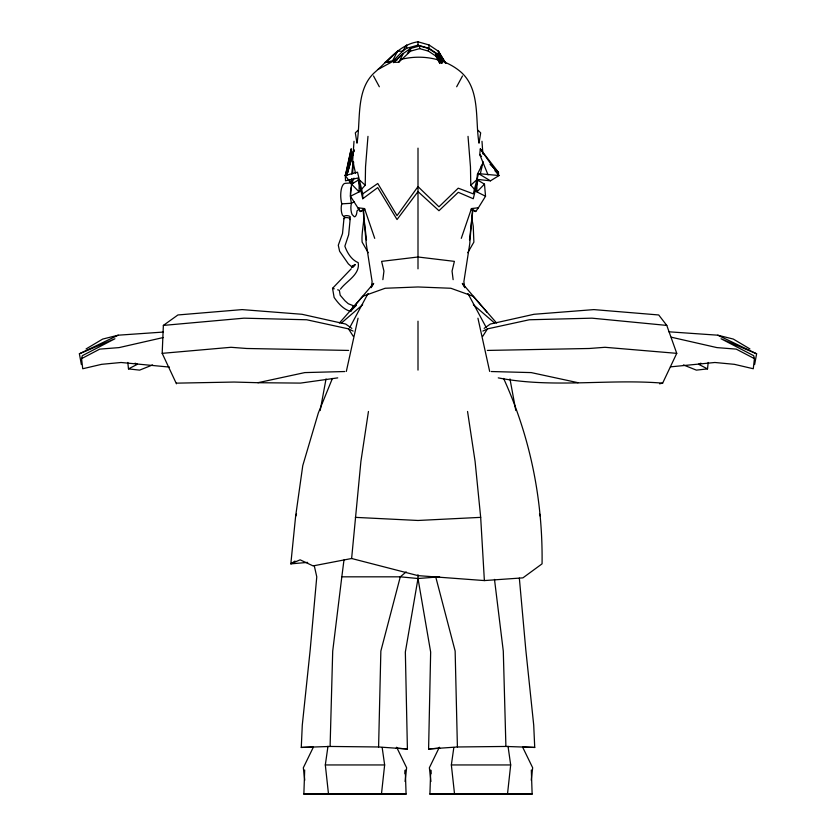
<?xml version="1.0" encoding="UTF-8"?>
<svg xmlns="http://www.w3.org/2000/svg" width="836" height="836" viewBox="0 0 836 836"><rect width="100%" height="100%" fill="white"/><g stroke="black" fill="none" stroke-linecap="round" stroke-linejoin="round"><path stroke-width="1.25" d="M350.462 196.241L351.517 184.139L359.114 179.636L359.104 191.893L350.462 196.241L360.253 211.539L364.653 209.711L364.538 208.572L357.599 207.767M418 574.729L418 578.522L405.345 652.028L407.404 748.993L378.593 746.976L380.861 651.035L400.287 576.83L406.191 571.908M519.344 578.115L525.813 649.906L533.713 725.094L534.726 747.447L505.905 746.454L457.407 746.976L428.596 748.993L430.655 652.028L418 578.522L400.287 576.83L341.82 576.83L332.707 651.139L330.095 746.454L301.274 747.447L302.287 725.094L310.187 649.906L316.771 576.83L314.242 565.596M488.046 174.87L479.77 154.597L480.282 148.954L499.04 175.539L490.481 180.827L478.067 179.468L473.249 198.738L458.285 192.301L438.963 210.724L418 191.59L397.037 219.544L377.715 187.609L362.751 198.738L357.933 178.005L345.519 180.827L345.31 175.539L346.835 175.236L351.684 154.597L351.172 148.954L345.31 175.539L351.517 184.139L359.104 191.893L365.227 185.247L365.531 166.886L367.976 136.362M405.021 773.791L405.282 770.019L406.087 794.085L303.865 794.085L304.68 770.019M531.32 770.019L532.135 794.085L429.913 794.085L430.718 770.019L430.979 773.791M176.448 383.808L162.184 353.346L163.365 325.413L177.922 314.963L242.126 309.602L301.995 314.284L345.655 324.034L351.862 328.391M464.691 287.657L463.886 281.617L469.717 244.007L472.371 211.174M354.004 141.274L352.698 160.355L355.572 173.47M332.404 378.426L318.307 413.036L302.768 465.631L295.62 516.324L290.823 563.861L300.114 559.827L313.092 565.899L351.622 558.5L360.912 461.378L368.446 411.469M472.821 210.599L469.498 239.953M352.019 178.935L351.517 184.139L349.176 179.688M352.52 173.742L353.649 162.048M343.972 218.436L342.509 233.557L338.287 245.241L339.615 251.26L348.361 263.883L352.123 267.154L352.614 266.308L352.426 267.405L352.228 266.433M350.169 219.095L348.654 234.78L344.871 246.16C347.118 252.671 351.465 259.891 358.205 262.64C360.274 274.605 346.459 280.938 340.471 289.141M683.409 364.935L696.378 370.129L707.517 368.895L708.197 362.448M381.446 794.2L384.644 764.95L382.167 747.488M507.483 794.2L510.681 764.95L508.027 746.245M754.626 364.569L756.611 353.785L721.06 338.768L753.675 355.676L754.427 358.634L753.278 368.749L734.384 364.329L714.895 362.49L670.43 366.868M405.063 781.472L406.63 767.761L396.64 747.227M531.247 780.218L532.668 767.761L522.678 747.227M351.674 173.982L353.252 161.473M382.867 279.663L383.943 271.094L381.613 261.365L418 256.997L454.387 261.365L452.057 271.094L453.133 279.663M341.82 576.83L343.972 560.005M371.309 287.657L372.114 281.617L366.283 244.007L363.179 210.599M362.751 198.738L362.73 193.858L357.495 172.153L345.31 175.539L345.717 173.721L347.191 173.721L354.067 150.177L346.835 175.236M328.517 794.2L325.319 764.95L327.973 746.245M454.554 794.2L451.356 764.95L453.833 747.488M363.629 211.174C364.82 221.53 361.236 231.666 362.124 242.106L368.227 252.723M320.188 410.528L326.03 378.948M352.604 266.308L351.914 267.133L352.217 266.151L353.806 266.37L353.147 266.182M352.123 267.154L352.217 266.151M480.24 174.327L483.02 161.609M346.334 371.403L358.059 318.213M351.172 148.954L345.853 174.557L346.585 172.059M169.457 367.088L121.105 362.49L101.616 364.329L82.722 368.749L81.573 358.634L82.325 355.676L114.94 338.768L79.389 353.785L81.374 364.569M499.04 175.539L478.505 173.627L473.27 193.858L458.232 188.173L438.973 206.805L418 186.606L397.027 215.625L377.767 183.492L362.73 193.858M348.037 167.075L351.684 154.597M347.483 168.976L345.31 175.539L347.368 169.478M435.953 53.473L439.882 63.526L435.953 56.158L435.953 53.473L441.857 62.972L435.953 53.473L428.44 48.446L419.641 45.938L410.56 48.446L403.328 53.473L393.463 62.292L398.709 62.292L410.56 51.132L419.641 48.624L428.44 51.132L435.953 56.158L437.531 58.039M444.083 61.352L445.703 63.285L438.388 51.226L428.993 44.945L418 41.8C399.984 44.412 388.656 60.077 375.824 71.415C355.248 88.658 361.047 119.558 356.993 143.186L355.321 132.861L357.954 130.322M349.741 327.555L368.039 293.52M350.639 159.78L353.921 150.093M348.288 166.604L353.941 150.01M461.284 238.354L471.462 208.572L478.401 207.767L485.538 196.241L484.483 184.139L476.886 179.636L477.408 174.212L482.476 164.107M295.62 516.324L296.508 513.889M345.634 174.327L345.864 173.721M354.004 178.162L351.517 184.139L351.517 179.05M344.693 217.444L342.415 215.113A7.963 3.051 86.4 0 1 341.799 203.869L341.224 201.267A13.93 5.329 86.4 0 1 345.195 183.324L353.659 182.791M659.552 383.808L662.645 383.149L676.752 353.346L666.783 325.413L658.716 314.963L593.873 309.602L534.005 314.284L490.345 324.034L484.138 328.391M313.322 747.227L303.332 767.761L304.753 780.218M439.36 747.227L429.37 767.761L430.937 781.472M392.408 61.143L397.612 51.226L402.649 51.226L406.641 48.3L418 45.154L428.993 48.3L438.388 54.58L440.018 56.514M398.709 62.292L403.328 53.473L393.599 62.71M353.147 266.287L354.704 264.469L353.22 267.102M456.665 86.766L462.486 75.971M371.79 286.758L373.671 283.373L352.008 308.683M467.773 252.723L473.876 242.106L473.249 226.263L471.932 218.917M407.362 53.473L410.56 48.446L410.56 51.132M482.727 336.312L487.472 328.882L529.303 319.77L591.992 318.171L666.783 325.413M475.747 211.539L471.462 208.572L471.347 209.711L475.747 211.539L478.401 207.767M350.472 310.48L351.475 310.031M351.256 268.764L332.55 288.326L334.118 297.459C338.34 303.447 343.502 309.581 350.901 311.473L353.21 305.683L348.278 303.719L345.017 300.835L340.2 295.254L339.343 290.301L337.65 289.81M350.044 311.002L339.374 323.03M351.747 309.038L362.803 296.278L385.145 288.263L418 286.967L450.855 288.263L473.197 296.278L496.626 323.03M484.483 184.139L476.896 191.893L470.772 185.247L470.469 166.886L468.024 136.362M392.732 61.331L402.649 51.226L406.641 44.945L406.641 48.3M355.99 305.464L350.629 310.386L355.99 305.464L351.235 310.637M386.378 61.874L397.612 51.226M470.772 185.247L476.886 179.636L476.896 191.893L485.538 196.241M341.266 323.177L362.646 304.701M354.307 265.169L355.248 264.709L354.474 265.252M360.253 211.539L364.538 208.572L374.716 238.354M295.024 561.06L290.823 563.861L307.679 562.398M86.066 348.946L102.682 339.071L118.221 335.194L163.208 332.07M79.389 353.785L118.221 335.194M354.161 201.737L351.486 203.263L341.82 203.848M377.893 69.534L394.561 60.464L397.027 60.067M81.573 358.634L99.777 349.114L119.046 347.609L163.417 337.493M127.803 362.448L128.483 368.895L137.459 364.256L135.108 363.19M482.884 331.077L487.472 328.882M700.892 363.19L698.541 364.256L707.517 368.895M152.591 364.935L139.622 370.129L128.483 368.895M441.157 63.024L441.941 62.71M176.427 383.149L234.101 382.052L257.937 382.71L304.774 372.595L344.766 371.529M385.438 62.763L385.271 62.251L394.561 60.464M400.726 59.481C420.999 54.277 443.853 57.872 460.176 71.415C480.752 88.658 474.952 119.558 479.007 143.186L480.679 132.861L478.046 130.322M337.734 377.872L300.5 383.097L257.937 382.71M418 578.522L439.611 576.83M163.365 325.413L244.007 318.171L306.697 319.77L348.528 328.882L353.116 331.077M162.184 353.346L230.976 347.295L246.724 348.487L348.643 350.43M441.857 62.972L439.109 59.92M428.596 748.993L439.872 748.105M351.622 558.5L418 575.628L484.378 580.571L522.908 577.864L542.062 563.84C542.919 499.761 530.212 436.779 503.596 378.426M303.865 794.085L406.087 794.085M429.913 794.085L532.135 794.085M484.378 580.571L480.679 517.359L418 520.473L355.321 517.359M301.274 747.447L312.81 747.029M487.357 350.43L589.275 348.487L605.024 347.295L676.752 353.346M498.266 377.872C552.491 388.5 607.897 378.666 662.645 383.149M385.271 62.251L389.649 62.251M325.319 764.95L384.644 764.95M451.356 764.95L510.681 764.95M330.095 746.454L378.593 746.976M491.234 371.529L531.226 372.595L578.063 382.71M523.19 747.029L534.726 747.447M668.936 331.808L717.779 335.194L733.318 339.071L749.934 348.946M396.128 748.105L407.404 748.993M671.318 337.211L716.954 347.609L736.223 349.114L754.427 358.634M332.55 288.326L334.254 288.828M717.779 335.194L756.611 353.785M478.505 173.627L490.481 180.827M473.354 304.701L494.734 323.177M359.114 179.636L365.227 185.247M490.074 164.389L498.496 172.394L498.496 174.557L494.933 170.753M479.77 154.597L481.557 156.499M487.189 312.434L462.329 283.373L464.21 286.758M480.282 148.954L498.496 172.394M348.528 328.882L353.273 336.312M442.077 61.488L438.388 54.58L438.388 51.226L445.703 63.285M467.961 293.52L486.259 327.555M373.514 75.971L379.335 86.766M438.388 51.226L442.411 61.509M539.492 513.889L540.38 516.324M435.713 576.83L455.139 651.035L457.407 746.976M477.941 318.213L489.666 371.403M366.502 239.953L364.068 218.917M481.202 165.956L481.609 168.109M509.97 378.948L515.812 410.528M467.554 411.469L475.088 461.378L480.679 517.359M494.494 579.39L503.293 651.139L505.905 746.454M481.996 141.274L482.863 153.991M428.993 44.945L428.993 48.3M428.44 48.446L428.44 51.132M419.641 45.938L419.641 48.624M418 41.8L418 45.154M418 148.139L418 268.847M418 321.191L418 370.108M351.381 187.097A13.93 5.329 86.4 0 0 350.911 200.65L351.496 203.232A7.963 3.051 86.4 0 0 352.092 214.497L354.38 216.827A7.963 3.051 86.4 0 0 357.003 210.933L358.069 209.93A13.93 5.329 86.4 0 0 359.261 208.425M344.056 218.75A3.114 1.17 6 0 1 347.598 217.663A3.114 1.17 6 0 1 349.699 219.628M344.996 217.423A3.114 1.17 6 0 1 344.986 215.834A3.114 1.17 6 0 1 349.155 216.064A3.114 1.17 6 0 1 349.897 217.694"/></g></svg>
